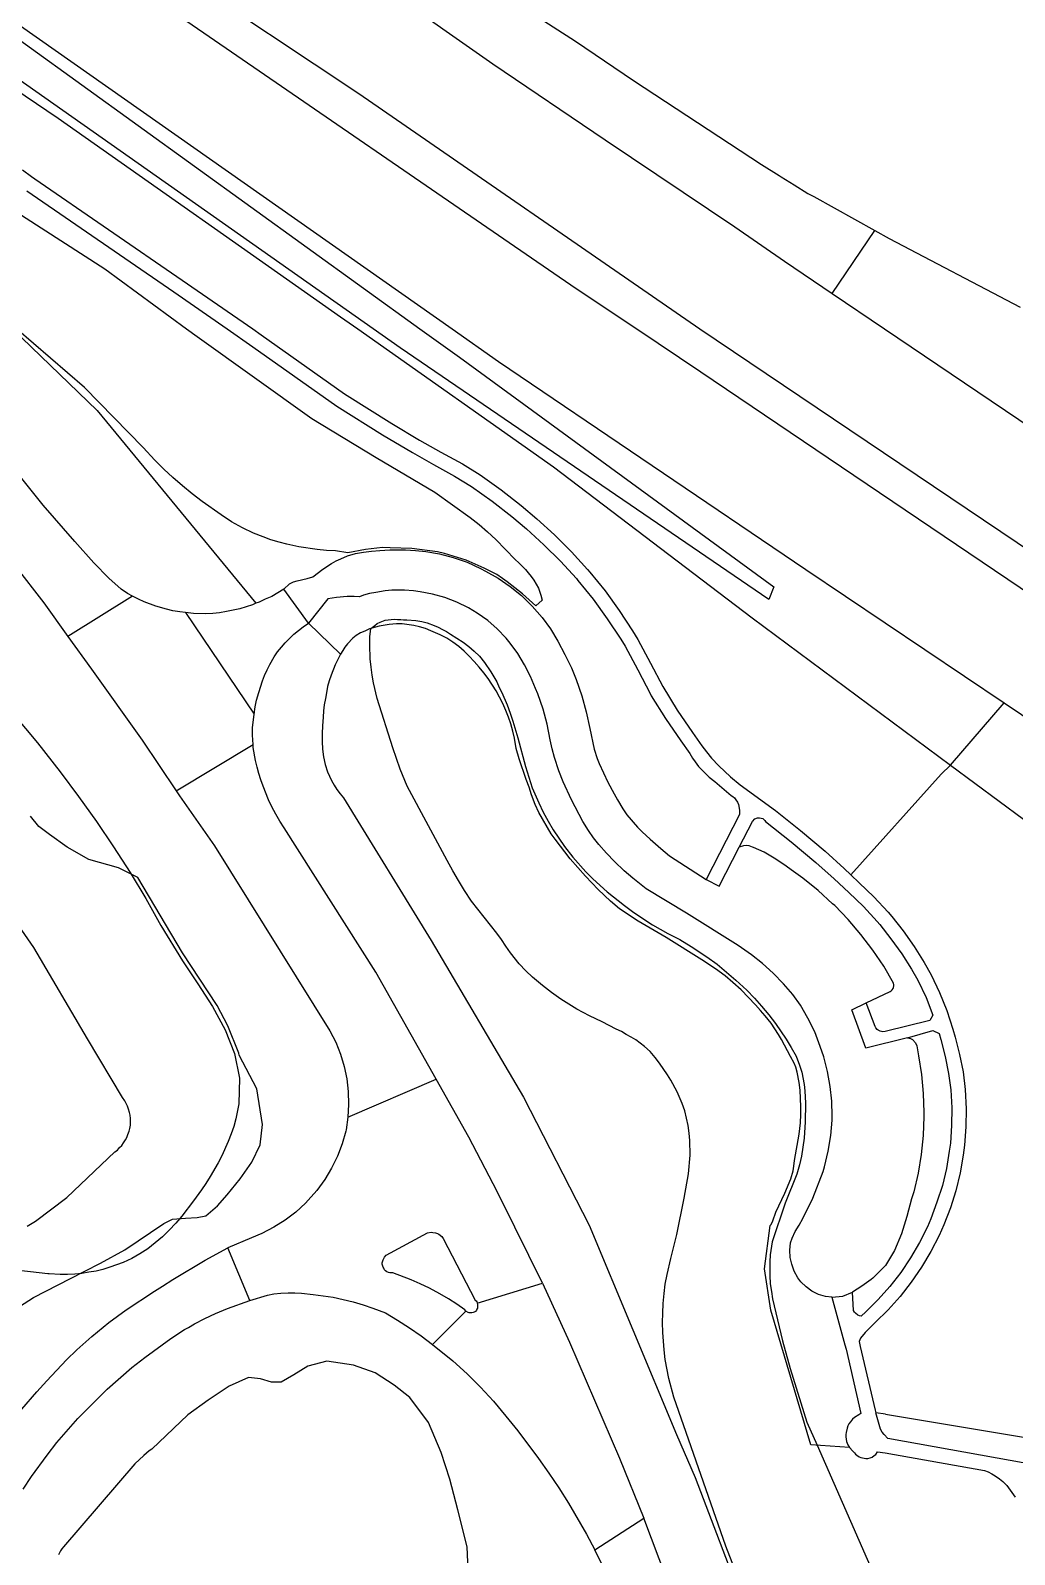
# Model space of a CAD drawing. Header units: millimetres. Extents: x 111502 to 977541, y 8702 to 1044108.
# Drawn here: x 488151.3 to 488287.1, y 241330.9 to 241541.2 of the extents above; entities that cross this region are included whole.
import ezdxf

# ---------------------------------------------------------------- set-up
doc = ezdxf.new("R2010")
doc.units = ezdxf.units.MM
doc.header["$LTSCALE"] = 0.25
doc.linetypes.add('DASHED2', pattern=[9.525, 6.35, -3.175])
doc.layers.add('E HVSS As Laid HV', color=10, linetype='Continuous')
doc.layers.add('X HVSS Site Background', color=8, linetype='Continuous')

# ---------------------------------------------------------------- blocks, each defined once
blk = doc.blocks.new('OS MAP 060722')
at = {"layer": 'X HVSS Site Background', "flags": 128}
for points in [[(-716.13, 2497.13), (-679.23, 2469.98), (-679.23, 2469.98), (-639.93, 2441.38), (-639.93, 2441.38), (-623.33, 2429.78), (-623.33, 2429.78), (-595.53, 2410.28), (-595.53, 2410.28), (-580.03, 2399.78), (-580.03, 2399.78), (-562.13, 2387.78), (-562.13, 2387.78), (-555.28, 2383.03), (-555.28, 2383.03), (-548.7, 2378.59)], [(-724.88, 2485.28), (-707.43, 2472.68), (-707.43, 2472.68), (-678.85, 2451.2), (-678.85, 2451.2), (-638.83, 2422.69), (-638.83, 2422.69), (-614.03, 2406.18), (-614.03, 2406.18), (-566.97, 2373.69), (-566.97, 2373.69), (-410.23, 2268.18), (-410.23, 2268.18), (-362.69, 2236.11)], [(-728.18, 2480.83), (-692.77, 2454.83), (-692.77, 2454.83), (-640.82, 2418.28), (-640.82, 2418.28), (-584.03, 2379.28), (-584.03, 2379.28), (-575.66, 2373.69), (-575.66, 2373.69), (-566.83, 2367.78), (-566.83, 2367.78), (-429.23, 2274.88), (-429.23, 2274.88), (-365.46, 2232.14)], [(-736.38, 2469.73), (-670.33, 2422.28), (-670.33, 2422.28), (-601.14, 2373.69), (-601.14, 2373.69), (-594.73, 2369.18), (-594.73, 2369.18), (-552.33, 2340.48), (-552.33, 2340.48), (-524.97, 2322.08)], [(-734.23, 2462.13), (-733.08, 2462.48), (-733.08, 2462.48), (-730.78, 2463.13), (-730.78, 2463.13), (-660.03, 2412.98), (-660.03, 2412.98), (-605.58, 2373.69), (-605.58, 2373.69), (-600.13, 2369.78), (-600.13, 2369.78), (-556.73, 2338.13), (-556.73, 2338.13), (-557.43, 2336.38)], [(-557.43, 2336.38), (-608.33, 2371.08), (-608.33, 2371.08), (-612.04, 2373.69), (-612.04, 2373.69), (-703.93, 2438.38), (-703.93, 2438.38), (-735.03, 2459.18), (-735.03, 2459.18), (-734.23, 2462.13)], [(-707.33, 2437.88), (-655.53, 2402.78), (-655.53, 2402.78), (-616.53, 2375.38), (-616.53, 2375.38), (-614.14, 2373.69), (-614.14, 2373.69), (-587.13, 2354.68), (-587.13, 2354.68), (-559.73, 2333.83), (-559.73, 2333.83), (-532.36, 2313.5)], [(-660.43, 2395.64), (-659.18, 2394.74), (-659.18, 2394.74), (-658.73, 2394.39), (-658.73, 2394.39), (-638.38, 2380.44), (-638.38, 2380.44), (-628.63, 2373.69), (-628.63, 2373.69), (-627.48, 2372.89), (-627.48, 2372.89), (-615.98, 2364.74), (-615.98, 2364.74), (-609.48, 2360.64), (-609.48, 2360.64), (-605.63, 2358.34), (-605.63, 2358.34), (-602.68, 2356.69), (-602.68, 2356.69), (-599.73, 2355.09), (-599.73, 2355.09), (-597.28, 2353.54), (-597.28, 2353.54), (-594.38, 2351.49), (-594.38, 2351.49), (-591.63, 2349.34), (-591.63, 2349.34), (-589.43, 2347.49), (-589.43, 2347.49), (-587.03, 2345.29), (-587.03, 2345.29), (-584.68, 2342.94), (-584.68, 2342.94), (-582.48, 2340.49), (-582.48, 2340.49), (-582.13, 2340.14), (-582.13, 2340.14), (-580.03, 2337.54), (-580.03, 2337.54), (-578.08, 2334.84), (-578.08, 2334.84), (-576.23, 2332.04), (-576.23, 2332.04), (-575.53, 2330.84), (-575.53, 2330.84), (-573.78, 2327.59), (-573.78, 2327.59), (-572.08, 2324.34), (-572.08, 2324.34), (-570.08, 2321.09), (-570.08, 2321.09), (-567.98, 2317.99), (-567.98, 2317.99), (-566.68, 2316.19), (-566.68, 2316.19), (-566.03, 2315.34), (-566.03, 2315.34), (-565.33, 2314.49), (-565.33, 2314.49), (-564.33, 2313.39), (-564.33, 2313.39), (-562.73, 2311.89), (-562.73, 2311.89), (-561.38, 2310.79), (-561.38, 2310.79), (-556.53, 2307.24), (-556.53, 2307.24), (-553.08, 2304.49), (-553.08, 2304.49), (-549.68, 2301.64), (-549.68, 2301.64), (-547.03, 2299.24), (-547.03, 2299.24), (-546.13, 2298.39)], [(-637.63, 2450.38), (-596.63, 2421.68), (-596.63, 2421.68), (-590.93, 2417.78), (-590.93, 2417.78), (-584.13, 2413.38), (-584.13, 2413.38), (-576.13, 2407.98), (-576.13, 2407.98), (-558.43, 2396.38), (-558.43, 2396.38), (-556.03, 2394.88), (-556.03, 2394.88), (-555.73, 2394.68), (-555.73, 2394.68), (-553.93, 2393.58), (-553.93, 2393.58), (-552.03, 2392.38), (-552.03, 2392.38), (-551.23, 2391.98), (-551.23, 2391.98), (-542.8, 2387.28)], [(-659.83, 2392.74), (-639.53, 2378.79), (-639.53, 2378.79), (-632.18, 2373.69), (-632.18, 2373.69), (-628.63, 2371.24), (-628.63, 2371.24), (-617.03, 2363.04), (-617.03, 2363.04), (-610.73, 2359.09), (-610.73, 2359.09), (-606.63, 2356.64), (-606.63, 2356.64), (-603.73, 2354.99), (-603.73, 2354.99), (-600.83, 2353.39), (-600.83, 2353.39), (-598.48, 2351.94), (-598.48, 2351.94), (-595.63, 2349.94), (-595.63, 2349.94), (-592.88, 2347.79), (-592.88, 2347.79), (-590.88, 2346.09), (-590.88, 2346.09), (-588.48, 2343.89), (-588.48, 2343.89), (-586.18, 2341.64), (-586.18, 2341.64), (-583.98, 2339.24), (-583.98, 2339.24), (-583.78, 2338.99), (-583.78, 2338.99), (-581.68, 2336.39), (-581.68, 2336.39), (-579.73, 2333.69), (-579.73, 2333.69), (-577.88, 2330.89), (-577.88, 2330.89), (-577.28, 2329.94), (-577.28, 2329.94), (-575.53, 2326.64), (-575.53, 2326.64), (-573.78, 2323.29), (-573.78, 2323.29), (-573.68, 2323.09), (-573.68, 2323.09), (-571.68, 2319.94), (-571.68, 2319.94), (-569.58, 2316.84), (-569.58, 2316.84), (-568.33, 2315.09), (-568.33, 2315.09), (-567.98, 2314.49), (-567.98, 2314.49), (-567.58, 2313.94), (-567.58, 2313.94), (-567.13, 2313.34), (-567.13, 2313.34), (-566.68, 2312.84), (-566.68, 2312.84), (-565.68, 2311.84), (-565.68, 2311.84), (-564.88, 2311.24), (-564.88, 2311.24), (-562.63, 2309.34), (-562.63, 2309.34), (-562.38, 2309.19), (-562.38, 2309.19), (-562.18, 2308.99), (-562.18, 2308.99), (-561.98, 2308.74), (-561.98, 2308.74), (-561.78, 2308.39), (-561.78, 2308.39), (-561.63, 2308.09), (-561.63, 2308.09), (-561.53, 2307.59), (-561.53, 2307.59), (-561.48, 2307.24), (-561.48, 2307.24), (-561.48, 2306.69), (-561.48, 2306.69), (-566.08, 2297.74)], [(-660.58, 2389.39), (-649.08, 2381.99), (-649.08, 2381.99), (-637.78, 2373.69), (-637.78, 2373.69), (-636.33, 2372.64), (-636.33, 2372.64), (-620.48, 2361.34), (-620.48, 2361.34), (-611.63, 2355.94), (-611.63, 2355.94), (-603.53, 2351.19), (-603.53, 2351.19), (-598.63, 2347.69), (-598.63, 2347.69), (-597.43, 2346.69), (-597.43, 2346.69), (-596.28, 2345.69), (-596.28, 2345.69), (-595.13, 2344.64), (-595.13, 2344.64), (-593.78, 2343.24), (-593.78, 2343.24), (-592.43, 2341.89), (-592.43, 2341.89), (-591.93, 2341.44), (-591.93, 2341.44), (-591.48, 2340.94), (-591.48, 2340.94), (-591.03, 2340.49), (-591.03, 2340.49), (-590.63, 2340.04), (-590.63, 2340.04), (-590.23, 2339.54), (-590.23, 2339.54), (-589.88, 2339.04), (-589.88, 2339.04), (-589.53, 2338.49), (-589.53, 2338.49), (-589.23, 2337.94), (-589.23, 2337.94), (-588.88, 2336.94), (-588.88, 2336.94), (-588.73, 2336.29), (-588.73, 2336.29), (-589.58, 2335.49)], [(-548.7, 2378.59), (-542.8, 2387.28)], [(-542.8, 2387.28), (-540.83, 2386.18), (-540.83, 2386.18), (-522.73, 2376.68)], [(-675.78, 2375.04), (-673.23, 2377.09), (-673.23, 2377.09), (-671.28, 2378.09), (-671.28, 2378.09), (-669.53, 2378.59), (-669.53, 2378.59), (-668.48, 2378.54), (-668.48, 2378.54), (-661.83, 2373.69), (-661.83, 2373.69), (-650.13, 2362.44), (-650.13, 2362.44), (-628.23, 2335.84)], [(-589.58, 2335.49), (-591.43, 2337.14), (-591.43, 2337.14), (-593.53, 2338.79), (-593.53, 2338.79), (-594.18, 2339.24), (-594.18, 2339.24), (-594.98, 2339.79), (-594.98, 2339.79), (-596.73, 2340.69), (-596.73, 2340.69), (-599.18, 2341.79), (-599.18, 2341.79), (-602.18, 2342.69), (-602.18, 2342.69), (-603.18, 2342.94), (-603.18, 2342.94), (-606.68, 2343.39), (-606.68, 2343.39), (-609.68, 2343.49), (-609.68, 2343.49), (-610.73, 2343.54), (-610.73, 2343.54), (-613.08, 2343.24), (-613.08, 2343.24), (-615.53, 2342.79), (-615.53, 2342.79), (-617.23, 2343.09), (-617.23, 2343.09), (-618.48, 2343.14), (-618.48, 2343.14), (-619.78, 2343.24), (-619.78, 2343.24), (-622.28, 2343.64), (-622.28, 2343.64), (-623.93, 2343.99), (-623.93, 2343.99), (-625.03, 2344.29), (-625.03, 2344.29), (-626.18, 2344.59), (-626.18, 2344.59), (-627.23, 2344.99), (-627.23, 2344.99), (-628.53, 2345.49), (-628.53, 2345.49), (-630.08, 2346.24), (-630.08, 2346.24), (-631.58, 2347.09), (-631.58, 2347.09), (-633.03, 2348.04), (-633.03, 2348.04), (-635.63, 2349.89), (-635.63, 2349.89), (-637.03, 2350.94), (-637.03, 2350.94), (-638.33, 2352.04), (-638.33, 2352.04), (-639.68, 2353.19), (-639.68, 2353.19), (-640.93, 2354.34), (-640.93, 2354.34), (-642.18, 2355.59), (-642.18, 2355.59), (-643.78, 2357.34), (-643.78, 2357.34), (-651.88, 2365.59), (-651.88, 2365.59), (-661.28, 2373.69)], [(-548.7, 2378.59), (-541.47, 2373.69), (-541.47, 2373.69), (-510.03, 2352.48), (-510.03, 2352.48), (-481.83, 2333.68), (-481.83, 2333.68), (-432.63, 2300.68), (-432.63, 2300.68), (-417.13, 2290.68), (-417.13, 2290.68), (-384.83, 2269.33)], [(-645.25, 2336.83), (-645.93, 2337.19), (-645.93, 2337.19), (-646.83, 2337.79), (-646.83, 2337.79), (-648.53, 2339.29), (-648.53, 2339.29), (-650.58, 2341.44), (-650.58, 2341.44), (-653.23, 2344.34), (-653.23, 2344.34), (-657.58, 2349.39), (-657.58, 2349.39), (-666.63, 2360.64), (-666.63, 2360.64), (-678.03, 2373.3)], [(-663.3, 2237.26), (-658.9, 2240.07), (-658.9, 2240.07), (-653.82, 2242.66), (-653.82, 2242.66), (-651.83, 2243.67), (-651.83, 2243.67), (-649.68, 2244.79), (-649.68, 2244.79), (-646.29, 2246.62), (-646.29, 2246.62), (-640.94, 2250.27), (-640.94, 2250.27), (-639.75, 2250.85), (-639.75, 2250.85), (-637.93, 2250.98), (-637.93, 2250.98), (-636.34, 2251.1), (-636.34, 2251.1), (-635.14, 2251.31), (-635.14, 2251.31), (-633.51, 2252.7), (-633.51, 2252.7), (-632.19, 2254.22), (-632.19, 2254.22), (-630.41, 2256.41), (-630.41, 2256.41), (-628.79, 2258.72), (-628.79, 2258.72), (-627.61, 2261.14), (-627.61, 2261.14), (-627.31, 2263.93), (-627.31, 2263.93), (-628.1, 2268.84), (-628.1, 2268.84), (-630.51, 2273.47), (-630.51, 2273.47), (-630.58, 2273.79), (-630.58, 2273.79), (-632.08, 2277.54), (-632.08, 2277.54), (-633.58, 2280.34), (-633.58, 2280.34), (-638.33, 2287.59), (-638.33, 2287.59), (-644.5, 2298.02), (-644.5, 2298.02), (-647.17, 2299.35), (-647.17, 2299.35), (-651.26, 2300.48), (-651.26, 2300.48), (-654.25, 2302.2), (-654.25, 2302.2), (-656.72, 2303.93), (-656.72, 2303.93), (-658.16, 2305.02), (-658.16, 2305.02), (-659.33, 2306.46)], [(-683.58, 2367.59), (-676.38, 2359.44), (-676.38, 2359.44), (-671.68, 2353.69), (-671.68, 2353.69), (-665.53, 2346.19), (-665.53, 2346.19), (-657.48, 2335.89), (-657.48, 2335.89), (-654.17, 2331.27)], [(-661.68, 2320.54), (-658.38, 2316.59), (-658.38, 2316.59), (-655.23, 2312.59), (-655.23, 2312.59), (-652.68, 2309.19), (-652.68, 2309.19), (-650.23, 2305.74), (-650.23, 2305.74), (-647.88, 2302.24), (-647.88, 2302.24), (-645.58, 2298.69), (-645.58, 2298.69), (-643.43, 2295.09), (-643.43, 2295.09), (-641.33, 2291.39), (-641.33, 2291.39), (-638.33, 2286.49), (-638.33, 2286.49), (-636.23, 2283.34), (-636.23, 2283.34), (-634.23, 2280.19), (-634.23, 2280.19), (-632.48, 2276.99), (-632.48, 2276.99), (-631.18, 2273.74), (-631.18, 2273.74), (-630.48, 2270.34), (-630.48, 2270.34), (-630.58, 2266.79), (-630.58, 2266.79), (-630.98, 2264.69), (-630.98, 2264.69), (-631.28, 2263.64), (-631.28, 2263.64), (-631.63, 2262.64), (-631.63, 2262.64), (-632.03, 2261.59), (-632.03, 2261.59), (-632.93, 2259.59), (-632.93, 2259.59), (-633.43, 2258.64), (-633.43, 2258.64), (-634.53, 2256.74), (-634.53, 2256.74), (-635.13, 2255.79), (-635.13, 2255.79), (-635.73, 2254.89), (-635.73, 2254.89), (-636.83, 2253.39), (-636.83, 2253.39), (-638.43, 2251.29), (-638.43, 2251.29), (-639.28, 2250.29), (-639.28, 2250.29), (-640.18, 2249.34), (-640.18, 2249.34), (-641.13, 2248.44), (-641.13, 2248.44), (-642.13, 2247.59), (-642.13, 2247.59), (-643.13, 2246.79), (-643.13, 2246.79), (-644.23, 2246.09), (-644.23, 2246.09), (-645.33, 2245.44), (-645.33, 2245.44), (-646.53, 2244.89), (-646.53, 2244.89), (-648.38, 2244.24), (-648.38, 2244.24), (-649.33, 2243.94), (-649.33, 2243.94), (-650.28, 2243.69), (-650.28, 2243.69), (-651.28, 2243.54), (-651.28, 2243.54), (-652.23, 2243.39), (-652.23, 2243.39), (-653.23, 2243.29), (-653.23, 2243.29), (-654.23, 2243.24), (-654.23, 2243.24), (-655.23, 2243.24), (-655.23, 2243.24), (-656.73, 2243.34), (-656.73, 2243.34), (-656.93, 2243.34), (-656.93, 2243.34), (-668.58, 2244.64)], [(-659.78, 2249.89), (-658.63, 2250.59), (-658.63, 2250.59), (-654.33, 2253.84), (-654.33, 2253.84), (-647.68, 2260.14), (-647.68, 2260.14), (-647.33, 2260.39), (-647.33, 2260.39), (-647.03, 2260.74), (-647.03, 2260.74), (-646.73, 2261.04), (-646.73, 2261.04), (-646.48, 2261.39), (-646.48, 2261.39), (-646.23, 2261.79), (-646.23, 2261.79), (-646.03, 2262.14), (-646.03, 2262.14), (-645.88, 2262.54), (-645.88, 2262.54), (-645.73, 2262.99), (-645.73, 2262.99), (-645.63, 2263.39), (-645.63, 2263.39), (-645.53, 2263.84), (-645.53, 2263.84), (-645.53, 2264.74), (-645.53, 2264.74), (-645.58, 2265.19), (-645.58, 2265.19), (-645.68, 2265.59), (-645.68, 2265.59), (-645.78, 2266.04), (-645.78, 2266.04), (-645.93, 2266.44), (-645.93, 2266.44), (-646.13, 2266.84), (-646.13, 2266.84), (-646.33, 2267.19), (-646.33, 2267.19), (-646.63, 2267.64), (-646.63, 2267.64), (-651.48, 2275.74), (-651.48, 2275.74), (-658.88, 2288.34), (-658.88, 2288.34), (-667.73, 2301.09)], [(-624.38, 2337.79), (-623.58, 2338.54), (-623.58, 2338.54), (-623.03, 2338.79), (-623.03, 2338.79), (-622.53, 2338.94), (-622.53, 2338.94), (-621.13, 2339.24), (-621.13, 2339.24), (-620.38, 2339.49), (-620.38, 2339.49), (-618.98, 2340.54), (-618.98, 2340.54), (-617.78, 2341.34), (-617.78, 2341.34), (-617.13, 2341.69), (-617.13, 2341.69), (-616.48, 2341.99), (-616.48, 2341.99), (-615.58, 2342.39), (-615.58, 2342.39), (-614.48, 2342.69), (-614.48, 2342.69), (-613.38, 2342.89), (-613.38, 2342.89), (-612.28, 2343.04), (-612.28, 2343.04), (-611.13, 2343.14), (-611.13, 2343.14), (-609.73, 2343.19), (-609.73, 2343.19), (-607.58, 2343.19), (-607.58, 2343.19), (-606.18, 2343.14), (-606.18, 2343.14), (-604.78, 2342.99), (-604.78, 2342.99), (-602.88, 2342.64), (-602.88, 2342.64), (-600.98, 2342.14), (-600.98, 2342.14), (-599.08, 2341.49), (-599.08, 2341.49), (-597.23, 2340.64), (-597.23, 2340.64), (-596.53, 2340.29), (-596.53, 2340.29), (-594.78, 2339.29), (-594.78, 2339.29), (-593.13, 2338.14), (-593.13, 2338.14), (-591.58, 2336.89), (-591.58, 2336.89), (-590.08, 2335.44), (-590.08, 2335.44), (-588.73, 2333.89), (-588.73, 2333.89), (-587.58, 2332.29), (-587.58, 2332.29), (-586.53, 2330.59), (-586.53, 2330.59), (-585.58, 2328.79), (-585.58, 2328.79), (-584.68, 2326.94), (-584.68, 2326.94), (-584.03, 2325.34), (-584.03, 2325.34), (-583.23, 2323.09), (-583.23, 2323.09), (-582.63, 2320.84), (-582.63, 2320.84), (-582.13, 2318.54), (-582.13, 2318.54), (-581.53, 2315.69), (-581.53, 2315.69), (-581.13, 2314.44), (-581.13, 2314.44), (-580.83, 2313.74), (-580.83, 2313.74), (-579.63, 2311.14), (-579.63, 2311.14), (-578.78, 2309.54), (-578.78, 2309.54), (-578.33, 2308.74), (-578.33, 2308.74), (-577.58, 2307.49), (-577.58, 2307.49), (-577.03, 2306.64), (-577.03, 2306.64), (-575.58, 2304.94), (-575.58, 2304.94), (-574.93, 2304.29), (-574.93, 2304.29), (-573.83, 2303.29), (-573.83, 2303.29), (-572.33, 2301.99), (-572.33, 2301.99), (-571.13, 2300.99), (-571.13, 2300.99), (-566.08, 2297.74)], [(-645.25, 2336.83), (-654.17, 2331.27)], [(-637.94, 2334.56), (-638.73, 2334.64), (-638.73, 2334.64), (-639.68, 2334.79), (-639.68, 2334.79), (-640.58, 2335.04), (-640.58, 2335.04), (-642.03, 2335.44), (-642.03, 2335.44), (-643.63, 2336.04), (-643.63, 2336.04), (-644.43, 2336.39), (-644.43, 2336.39), (-645.25, 2336.83)], [(-624.38, 2337.79), (-625.18, 2337.29), (-625.18, 2337.29), (-626.03, 2336.79), (-626.03, 2336.79), (-626.93, 2336.39), (-626.93, 2336.39), (-627.78, 2335.99), (-627.78, 2335.99), (-628.23, 2335.84)], [(-620.98, 2333.09), (-624.38, 2337.79)], [(-548.73, 2240.09), (-549.63, 2240.19), (-549.63, 2240.19), (-550.58, 2240.49), (-550.58, 2240.49), (-551.48, 2240.94), (-551.48, 2240.94), (-552.28, 2241.54), (-552.28, 2241.54), (-553.03, 2242.24), (-553.03, 2242.24), (-553.43, 2242.79), (-553.43, 2242.79), (-553.93, 2243.69), (-553.93, 2243.69), (-554.28, 2244.64), (-554.28, 2244.64), (-554.48, 2245.59), (-554.48, 2245.59), (-554.53, 2246.59), (-554.53, 2246.59), (-554.43, 2247.59), (-554.43, 2247.59), (-554.23, 2248.24), (-554.23, 2248.24), (-553.78, 2249.14), (-553.78, 2249.14), (-553.23, 2250.04), (-553.23, 2250.04), (-552.73, 2250.94), (-552.73, 2250.94), (-551.38, 2253.74), (-551.38, 2253.74), (-549.93, 2257.44), (-549.93, 2257.44), (-549.73, 2258.09), (-549.73, 2258.09), (-549.23, 2260.24), (-549.23, 2260.24), (-548.88, 2262.39), (-548.88, 2262.39), (-548.68, 2264.54), (-548.68, 2264.54), (-548.68, 2265.09), (-548.68, 2265.09), (-548.73, 2267.14), (-548.73, 2267.14), (-548.98, 2269.19), (-548.98, 2269.19), (-549.33, 2271.24), (-549.33, 2271.24), (-549.83, 2273.24), (-549.83, 2273.24), (-550.33, 2274.69), (-550.33, 2274.69), (-551.08, 2276.69), (-551.08, 2276.69), (-552.03, 2278.59), (-552.03, 2278.59), (-553.08, 2280.39), (-553.08, 2280.39), (-554.13, 2281.84), (-554.13, 2281.84), (-555.43, 2283.34), (-555.43, 2283.34), (-556.83, 2284.79), (-556.83, 2284.79), (-558.33, 2286.14), (-558.33, 2286.14), (-559.83, 2287.34), (-559.83, 2287.34), (-561.68, 2288.64), (-561.68, 2288.64), (-568.78, 2293.09), (-568.78, 2293.09), (-574.38, 2296.44), (-574.38, 2296.44), (-576.18, 2297.89), (-576.18, 2297.89), (-577.38, 2298.94), (-577.38, 2298.94), (-578.73, 2300.19), (-578.73, 2300.19), (-579.83, 2301.34), (-579.83, 2301.34), (-580.88, 2302.54), (-580.88, 2302.54), (-581.63, 2303.49), (-581.63, 2303.49), (-582.33, 2304.49), (-582.33, 2304.49), (-583.08, 2305.74), (-583.08, 2305.74), (-583.63, 2306.69), (-583.63, 2306.69), (-584.18, 2307.74), (-584.18, 2307.74), (-584.68, 2308.74), (-584.68, 2308.74), (-585.83, 2311.19), (-585.83, 2311.19), (-586.43, 2312.74), (-586.43, 2312.74), (-587.03, 2314.54), (-587.03, 2314.54), (-587.33, 2315.74), (-587.33, 2315.74), (-587.63, 2316.99), (-587.63, 2316.99), (-588.03, 2319.14), (-588.03, 2319.14), (-588.58, 2321.24), (-588.58, 2321.24), (-589.33, 2323.34), (-589.33, 2323.34), (-589.63, 2324.09), (-589.63, 2324.09), (-590.33, 2325.74), (-590.33, 2325.74), (-591.13, 2327.34), (-591.13, 2327.34), (-592.08, 2328.89), (-592.08, 2328.89), (-593.13, 2330.34), (-593.13, 2330.34), (-593.68, 2331.04), (-593.68, 2331.04), (-594.93, 2332.29), (-594.93, 2332.29), (-596.23, 2333.44), (-596.23, 2333.44), (-597.68, 2334.49), (-597.68, 2334.49), (-598.88, 2335.19), (-598.88, 2335.19), (-600.48, 2335.99), (-600.48, 2335.99), (-602.13, 2336.64), (-602.13, 2336.64), (-603.83, 2337.09), (-603.83, 2337.09), (-605.53, 2337.44), (-605.53, 2337.44), (-606.48, 2337.54), (-606.48, 2337.54), (-607.73, 2337.64), (-607.73, 2337.64), (-609.48, 2337.64), (-609.48, 2337.64), (-610.38, 2337.54), (-610.38, 2337.54), (-611.68, 2337.34), (-611.68, 2337.34), (-612.53, 2337.19), (-612.53, 2337.19), (-613.38, 2336.94), (-613.38, 2336.94), (-613.93, 2336.74), (-613.93, 2336.74), (-614.68, 2336.79), (-614.68, 2336.79), (-615.63, 2336.79), (-615.63, 2336.79), (-617.08, 2336.64), (-617.08, 2336.64), (-618.28, 2336.44), (-618.28, 2336.44), (-620.98, 2333.09)], [(-628.23, 2335.84), (-628.68, 2335.64), (-628.68, 2335.64), (-630.43, 2335.09), (-630.43, 2335.09), (-631.38, 2334.89), (-631.38, 2334.89), (-632.28, 2334.69), (-632.28, 2334.69), (-633.23, 2334.54), (-633.23, 2334.54), (-634.18, 2334.44), (-634.18, 2334.44), (-635.13, 2334.39), (-635.13, 2334.39), (-636.83, 2334.44), (-636.83, 2334.44), (-637.94, 2334.56)], [(-637.94, 2334.56), (-628.48, 2320.54)], [(-628.48, 2320.54), (-628.33, 2321.54), (-628.33, 2321.54), (-628.13, 2322.49), (-628.13, 2322.49), (-627.83, 2323.54), (-627.83, 2323.54), (-627.33, 2325.14), (-627.33, 2325.14), (-627.03, 2325.89), (-627.03, 2325.89), (-626.68, 2326.64), (-626.68, 2326.64), (-626.28, 2327.39), (-626.28, 2327.39), (-625.68, 2328.44), (-625.68, 2328.44), (-625.23, 2329.14), (-625.23, 2329.14), (-624.68, 2329.79), (-624.68, 2329.79), (-624.18, 2330.39), (-624.18, 2330.39), (-622.98, 2331.59), (-622.98, 2331.59), (-621.68, 2332.59), (-621.68, 2332.59), (-620.98, 2333.09)], [(-620.98, 2333.09), (-616.53, 2328.84)], [(-546.28, 2219.34), (-551.63, 2219.74), (-551.63, 2219.74), (-557.18, 2238.29), (-557.18, 2238.29), (-558.03, 2243.99), (-558.03, 2243.99), (-557.23, 2249.99), (-557.23, 2249.99), (-557.13, 2250.14), (-557.13, 2250.14), (-556.88, 2250.64), (-556.88, 2250.64), (-556.48, 2251.84), (-556.48, 2251.84), (-555.23, 2254.44), (-555.23, 2254.44), (-554.38, 2256.44), (-554.38, 2256.44), (-554.08, 2257.54), (-554.08, 2257.54), (-553.98, 2258.19), (-553.98, 2258.19), (-553.88, 2258.94), (-553.88, 2258.94), (-553.23, 2262.59), (-553.23, 2262.59), (-553.08, 2264.14), (-553.08, 2264.14), (-553.03, 2265.29), (-553.03, 2265.29), (-553.03, 2266.34), (-553.03, 2266.34), (-553.13, 2268.64), (-553.13, 2268.64), (-553.23, 2269.74), (-553.23, 2269.74), (-553.53, 2271.14), (-553.53, 2271.14), (-553.73, 2271.84), (-553.73, 2271.84), (-553.93, 2272.39), (-553.93, 2272.39), (-554.43, 2273.29), (-554.43, 2273.29), (-555.68, 2275.64), (-555.68, 2275.64), (-556.08, 2276.34), (-556.08, 2276.34), (-557.13, 2277.89), (-557.13, 2277.89), (-557.93, 2278.94), (-557.93, 2278.94), (-558.58, 2279.64), (-558.58, 2279.64), (-559.28, 2280.44), (-559.28, 2280.44), (-561.23, 2282.49), (-561.23, 2282.49), (-562.38, 2283.54), (-562.38, 2283.54), (-563.48, 2284.44), (-563.48, 2284.44), (-564.78, 2285.39), (-564.78, 2285.39), (-566.68, 2286.64), (-566.68, 2286.64), (-571.58, 2289.74), (-571.58, 2289.74), (-575.48, 2291.99), (-575.48, 2291.99), (-578.03, 2293.69), (-578.03, 2293.69), (-579.28, 2294.74), (-579.28, 2294.74), (-580.98, 2296.34), (-580.98, 2296.34), (-582.73, 2298.19), (-582.73, 2298.19), (-584.83, 2300.59), (-584.83, 2300.59), (-586.93, 2303.29), (-586.93, 2303.29), (-587.48, 2304.04), (-587.48, 2304.04), (-589.18, 2306.99), (-589.18, 2306.99), (-589.68, 2308.09), (-589.68, 2308.09), (-590.18, 2309.39), (-590.18, 2309.39), (-590.53, 2310.49), (-590.53, 2310.49), (-590.93, 2311.54), (-590.93, 2311.54), (-591.88, 2314.39), (-591.88, 2314.39), (-592.28, 2315.79), (-592.28, 2315.79), (-592.53, 2317.24), (-592.53, 2317.24), (-592.78, 2318.19), (-592.78, 2318.19), (-593.03, 2319.19), (-593.03, 2319.19), (-593.38, 2320.14), (-593.38, 2320.14), (-593.73, 2321.04), (-593.73, 2321.04), (-594.13, 2321.99), (-594.13, 2321.99), (-594.58, 2322.89), (-594.58, 2322.89), (-595.08, 2323.74), (-595.08, 2323.74), (-596.18, 2325.44), (-596.18, 2325.44), (-596.78, 2326.24), (-596.78, 2326.24), (-597.43, 2327.04), (-597.43, 2327.04), (-598.08, 2327.79), (-598.08, 2327.79), (-598.78, 2328.54), (-598.78, 2328.54), (-599.48, 2329.24), (-599.48, 2329.24), (-600.23, 2329.89), (-600.23, 2329.89), (-601.03, 2330.49), (-601.03, 2330.49), (-601.88, 2331.04), (-601.88, 2331.04), (-602.78, 2331.49), (-602.78, 2331.49), (-604.08, 2332.04), (-604.08, 2332.04), (-604.83, 2332.34), (-604.83, 2332.34), (-605.63, 2332.59), (-605.63, 2332.59), (-606.43, 2332.79), (-606.43, 2332.79), (-608.03, 2332.99), (-608.03, 2332.99), (-608.83, 2332.99), (-608.83, 2332.99), (-609.83, 2332.89), (-609.83, 2332.89), (-611.23, 2332.69), (-611.23, 2332.69), (-612.53, 2332.29), (-612.53, 2332.29), (-613.18, 2331.99), (-613.18, 2331.99), (-613.78, 2331.74), (-613.78, 2331.74), (-614.38, 2331.39), (-614.38, 2331.39), (-614.83, 2331.04), (-614.83, 2331.04), (-615.58, 2330.24), (-615.58, 2330.24), (-615.93, 2329.79), (-615.93, 2329.79), (-616.23, 2329.34), (-616.23, 2329.34), (-616.53, 2328.84)], [(-611.48, 2322.69), (-611.98, 2324.84), (-611.98, 2324.84), (-612.18, 2325.94), (-612.18, 2325.94), (-612.33, 2327.04), (-612.33, 2327.04), (-612.43, 2328.19), (-612.43, 2328.19), (-612.48, 2330.09), (-612.48, 2330.09), (-612.48, 2331.19), (-612.48, 2331.19), (-612.38, 2332.34), (-612.38, 2332.34), (-611.83, 2332.79), (-611.83, 2332.79), (-611.48, 2333.04), (-611.48, 2333.04), (-611.08, 2333.24), (-611.08, 2333.24), (-610.38, 2333.49), (-610.38, 2333.49), (-609.98, 2333.54), (-609.98, 2333.54), (-609.53, 2333.59), (-609.53, 2333.59), (-609.13, 2333.64), (-609.13, 2333.64), (-608.68, 2333.59), (-608.68, 2333.59), (-608.23, 2333.59), (-608.23, 2333.59), (-607.83, 2333.54), (-607.83, 2333.54), (-607.38, 2333.54), (-607.38, 2333.54), (-606.13, 2333.44), (-606.13, 2333.44), (-605.33, 2333.34), (-605.33, 2333.34), (-604.58, 2333.14), (-604.58, 2333.14), (-603.63, 2332.79), (-603.63, 2332.79), (-603.08, 2332.54), (-603.08, 2332.54), (-602.48, 2332.24), (-602.48, 2332.24), (-601.93, 2331.94), (-601.93, 2331.94), (-601.38, 2331.59), (-601.38, 2331.59), (-600.48, 2331.04), (-600.48, 2331.04), (-599.63, 2330.49), (-599.63, 2330.49), (-598.83, 2329.89), (-598.83, 2329.89), (-598.08, 2329.24), (-598.08, 2329.24), (-597.38, 2328.54), (-597.38, 2328.54), (-596.68, 2327.69), (-596.68, 2327.69), (-595.78, 2326.39), (-595.78, 2326.39), (-594.98, 2324.99), (-594.98, 2324.99), (-594.63, 2324.24), (-594.63, 2324.24), (-594.28, 2323.54), (-594.28, 2323.54), (-593.53, 2321.84), (-593.53, 2321.84), (-593.13, 2320.69), (-593.13, 2320.69), (-592.78, 2319.59), (-592.78, 2319.59), (-592.08, 2317.29), (-592.08, 2317.29), (-591.03, 2313.34), (-591.03, 2313.34), (-590.08, 2310.39), (-590.08, 2310.39), (-589.18, 2308.29), (-589.18, 2308.29), (-588.58, 2307.04), (-588.58, 2307.04), (-587.88, 2305.79), (-587.88, 2305.79), (-587.18, 2304.59), (-587.18, 2304.59), (-586.43, 2303.44), (-586.43, 2303.44), (-585.63, 2302.29), (-585.63, 2302.29), (-584.48, 2300.79), (-584.48, 2300.79), (-582.68, 2298.79), (-582.68, 2298.79), (-581.73, 2297.84), (-581.73, 2297.84), (-579.73, 2296.04), (-579.73, 2296.04), (-577.33, 2294.14), (-577.33, 2294.14), (-576.08, 2293.19), (-576.08, 2293.19), (-573.48, 2291.49), (-573.48, 2291.49), (-571.38, 2290.29), (-571.38, 2290.29), (-569.73, 2289.44), (-569.73, 2289.44), (-568.13, 2288.49), (-568.13, 2288.49), (-565.98, 2287.04), (-565.98, 2287.04), (-564.58, 2286.04), (-564.58, 2286.04), (-561.98, 2283.84), (-561.98, 2283.84), (-560.48, 2282.44), (-560.48, 2282.44), (-559.43, 2281.34), (-559.43, 2281.34), (-558.43, 2280.24), (-558.43, 2280.24), (-557.43, 2279.04), (-557.43, 2279.04), (-556.53, 2277.84), (-556.53, 2277.84), (-555.03, 2275.69), (-555.03, 2275.69), (-554.33, 2274.54), (-554.33, 2274.54), (-553.68, 2273.34), (-553.68, 2273.34), (-553.18, 2272.09), (-553.18, 2272.09), (-552.88, 2271.14), (-552.88, 2271.14), (-552.58, 2269.44), (-552.58, 2269.44), (-552.48, 2268.59), (-552.48, 2268.59), (-552.38, 2266.89), (-552.38, 2266.89), (-552.38, 2265.99), (-552.38, 2265.99), (-552.43, 2265.14), (-552.43, 2265.14), (-552.43, 2264.29), (-552.43, 2264.29), (-552.58, 2262.04), (-552.58, 2262.04), (-552.73, 2260.79), (-552.73, 2260.79), (-552.93, 2259.54), (-552.93, 2259.54), (-553.18, 2258.34), (-553.18, 2258.34), (-553.58, 2257.09), (-553.58, 2257.09), (-555.18, 2253.09), (-555.18, 2253.09), (-556.98, 2247.74), (-556.98, 2247.74), (-557.23, 2245.94), (-557.23, 2245.94), (-557.28, 2244.99), (-557.28, 2244.99), (-557.28, 2243.09), (-557.28, 2243.09), (-557.23, 2241.94), (-557.23, 2241.94), (-557.08, 2240.89), (-557.08, 2240.89), (-556.93, 2239.89), (-556.93, 2239.89), (-555.53, 2234.09), (-555.53, 2234.09), (-554.48, 2230.24), (-554.48, 2230.24), (-552.18, 2222.84), (-552.18, 2222.84), (-550.78, 2219.69), (-550.78, 2219.69), (-539.28, 2193.49)], [(-654.17, 2331.27), (-650.93, 2326.74), (-650.93, 2326.74), (-643.93, 2316.94), (-643.93, 2316.94), (-639.23, 2309.96)], [(-616.53, 2328.84), (-617.28, 2327.34), (-617.28, 2327.34), (-617.83, 2325.94), (-617.83, 2325.94), (-618.13, 2325.14), (-618.13, 2325.14), (-618.33, 2324.34), (-618.33, 2324.34), (-618.48, 2323.49), (-618.48, 2323.49), (-618.63, 2322.69), (-618.63, 2322.69), (-618.78, 2321.84), (-618.78, 2321.84), (-618.88, 2320.99), (-618.88, 2320.99), (-618.93, 2320.14), (-618.93, 2320.14), (-619.03, 2318.94), (-619.03, 2318.94), (-619.08, 2317.89), (-619.08, 2317.89), (-619.08, 2316.79), (-619.08, 2316.79), (-619.03, 2315.69), (-619.03, 2315.69), (-618.88, 2314.64), (-618.88, 2314.64), (-618.68, 2313.59), (-618.68, 2313.59), (-618.33, 2312.59), (-618.33, 2312.59), (-617.78, 2311.39), (-617.78, 2311.39), (-617.43, 2310.74), (-617.43, 2310.74), (-617.03, 2310.14), (-617.03, 2310.14), (-616.58, 2309.54), (-616.58, 2309.54), (-616.13, 2308.99), (-616.13, 2308.99), (-604.03, 2289.29), (-604.03, 2289.29), (-591.28, 2267.69), (-591.28, 2267.69), (-582.23, 2250.04), (-582.23, 2250.04), (-570.18, 2221.14), (-570.18, 2221.14), (-567.58, 2215.24), (-567.58, 2215.24), (-554.08, 2179.74)], [(-552.98, 2178.94), (-563.38, 2205.74), (-563.38, 2205.74), (-570.53, 2226.29), (-570.53, 2226.29), (-571.23, 2228.89), (-571.23, 2228.89), (-571.73, 2231.49), (-571.73, 2231.49), (-571.88, 2232.84), (-571.88, 2232.84), (-572.08, 2235.24), (-572.08, 2235.24), (-572.13, 2236.59), (-572.13, 2236.59), (-572.08, 2237.89), (-572.08, 2237.89), (-572.03, 2239.24), (-572.03, 2239.24), (-571.88, 2240.59), (-571.88, 2240.59), (-571.73, 2241.89), (-571.73, 2241.89), (-571.48, 2243.24), (-571.48, 2243.24), (-570.98, 2245.44), (-570.98, 2245.44), (-570.13, 2248.74), (-570.13, 2248.74), (-569.13, 2253.74), (-569.13, 2253.74), (-568.53, 2257.14), (-568.53, 2257.14), (-568.28, 2259.69), (-568.28, 2259.69), (-568.33, 2261.74), (-568.33, 2261.74), (-568.43, 2262.74), (-568.43, 2262.74), (-568.58, 2263.79), (-568.58, 2263.79), (-568.78, 2264.79), (-568.78, 2264.79), (-569.03, 2265.79), (-569.03, 2265.79), (-569.38, 2266.84), (-569.38, 2266.84), (-570.08, 2268.44), (-570.08, 2268.44), (-570.98, 2270.04), (-570.98, 2270.04), (-571.43, 2270.79), (-571.43, 2270.79), (-572.53, 2272.39), (-572.53, 2272.39), (-573.13, 2273.19), (-573.13, 2273.19), (-573.83, 2273.99), (-573.83, 2273.99), (-574.58, 2274.69), (-574.58, 2274.69), (-575.78, 2275.59), (-575.78, 2275.59), (-576.43, 2275.99), (-576.43, 2275.99), (-577.13, 2276.34), (-577.13, 2276.34), (-577.78, 2276.74), (-577.78, 2276.74), (-578.48, 2277.09), (-578.48, 2277.09), (-580.43, 2278.09), (-580.43, 2278.09), (-582.18, 2278.94), (-582.18, 2278.94), (-583.93, 2279.84), (-583.93, 2279.84), (-586.13, 2281.24), (-586.13, 2281.24), (-587.43, 2282.14), (-587.43, 2282.14), (-588.68, 2283.09), (-588.68, 2283.09), (-590.03, 2284.24), (-590.03, 2284.24), (-590.98, 2285.14), (-590.98, 2285.14), (-591.88, 2286.09), (-591.88, 2286.09), (-593.08, 2287.59), (-593.08, 2287.59), (-593.73, 2288.54), (-593.73, 2288.54), (-594.33, 2289.44), (-594.33, 2289.44), (-594.98, 2290.34), (-594.98, 2290.34), (-598.48, 2294.74), (-598.48, 2294.74), (-599.43, 2296.19), (-599.43, 2296.19), (-600.28, 2297.59), (-600.28, 2297.59), (-601.03, 2298.94), (-601.03, 2298.94), (-601.83, 2300.34), (-601.83, 2300.34), (-604.38, 2305.14), (-604.38, 2305.14), (-607.33, 2310.59), (-607.33, 2310.59), (-608.33, 2312.94), (-608.33, 2312.94), (-608.83, 2314.44), (-608.83, 2314.44), (-609.33, 2315.89), (-609.33, 2315.89), (-611.48, 2322.69)], [(-532.36, 2313.5), (-524.97, 2322.08)], [(-524.97, 2322.08), (-389.63, 2231.03)], [(-628.6, 2316.36), (-628.68, 2317.64), (-628.68, 2317.64), (-628.68, 2318.64), (-628.68, 2318.64), (-628.48, 2320.54)], [(-639.23, 2309.96), (-628.6, 2316.36)], [(-603.35, 2270.2), (-611.68, 2284.94), (-611.68, 2284.94), (-624.33, 2304.84), (-624.33, 2304.84), (-624.93, 2305.79), (-624.93, 2305.79), (-625.48, 2306.74), (-625.48, 2306.74), (-626.03, 2307.74), (-626.03, 2307.74), (-626.48, 2308.74), (-626.48, 2308.74), (-627.23, 2310.59), (-627.23, 2310.59), (-627.53, 2311.49), (-627.53, 2311.49), (-627.83, 2312.34), (-627.83, 2312.34), (-628.03, 2313.24), (-628.03, 2313.24), (-628.28, 2314.14), (-628.28, 2314.14), (-628.58, 2315.94), (-628.58, 2315.94), (-628.6, 2316.36)], [(-546.13, 2298.39), (-533.63, 2312.24), (-533.63, 2312.24), (-532.36, 2313.5)], [(-532.36, 2313.5), (-512.23, 2298.58), (-512.23, 2298.58), (-497.63, 2287.78), (-497.63, 2287.78), (-480.43, 2275.28), (-480.43, 2275.28), (-454.63, 2256.68), (-454.63, 2256.68), (-432.43, 2241.28), (-432.43, 2241.28), (-387.83, 2210.78)], [(-639.23, 2309.96), (-638.78, 2309.29), (-638.78, 2309.29), (-633.93, 2302.39), (-633.93, 2302.39), (-618.03, 2276.84), (-618.03, 2276.84), (-617.18, 2275.29), (-617.18, 2275.29), (-616.53, 2273.64), (-616.53, 2273.64), (-616.03, 2271.94), (-616.03, 2271.94), (-615.68, 2270.24), (-615.68, 2270.24), (-615.48, 2268.49), (-615.48, 2268.49), (-615.43, 2266.69), (-615.43, 2266.69), (-615.53, 2264.94)], [(-561.53, 2302.19), (-559.68, 2305.74), (-559.68, 2305.74), (-559.38, 2306.09), (-559.38, 2306.09), (-558.98, 2306.24), (-558.98, 2306.24), (-558.73, 2306.24), (-558.73, 2306.24), (-558.28, 2306.14), (-558.28, 2306.14), (-557.98, 2305.89), (-557.98, 2305.89), (-557.88, 2305.74), (-557.88, 2305.74), (-554.33, 2302.94), (-554.33, 2302.94), (-550.93, 2300.09), (-550.93, 2300.09), (-548.43, 2297.84), (-548.43, 2297.84), (-546.38, 2295.94), (-546.38, 2295.94), (-544.38, 2293.99), (-544.38, 2293.99), (-542.48, 2291.94), (-542.48, 2291.94), (-542.13, 2291.54), (-542.13, 2291.54), (-540.58, 2289.54), (-540.58, 2289.54), (-539.08, 2287.49), (-539.08, 2287.49), (-537.73, 2285.34), (-537.73, 2285.34), (-536.88, 2283.84), (-536.88, 2283.84), (-535.73, 2281.44), (-535.73, 2281.44), (-534.78, 2278.99), (-534.78, 2278.99), (-535.23, 2278.29), (-535.23, 2278.29), (-541.38, 2276.74), (-541.38, 2276.74), (-541.68, 2276.69), (-541.68, 2276.69), (-542.08, 2276.79), (-542.08, 2276.79), (-542.33, 2276.94), (-542.33, 2276.94), (-542.48, 2277.04), (-542.48, 2277.04), (-542.68, 2277.24), (-542.68, 2277.24), (-542.78, 2277.44), (-542.78, 2277.44), (-543.98, 2280.69)], [(-566.08, 2297.74), (-564.28, 2296.79), (-564.28, 2296.79), (-561.53, 2302.19)], [(-543.98, 2280.69), (-540.68, 2282.29), (-540.68, 2282.29), (-540.53, 2282.39), (-540.53, 2282.39), (-540.43, 2282.49), (-540.43, 2282.49), (-540.28, 2282.69), (-540.28, 2282.69), (-540.23, 2282.84), (-540.23, 2282.84), (-540.18, 2283.04), (-540.18, 2283.04), (-540.18, 2283.19), (-540.18, 2283.19), (-540.23, 2283.44), (-540.23, 2283.44), (-541.58, 2285.79), (-541.58, 2285.79), (-543.08, 2287.99), (-543.08, 2287.99), (-544.73, 2290.14), (-544.73, 2290.14), (-546.48, 2292.19), (-546.48, 2292.19), (-548.33, 2294.14), (-548.33, 2294.14), (-548.63, 2294.39), (-548.63, 2294.39), (-550.63, 2296.19), (-550.63, 2296.19), (-552.73, 2297.89), (-552.73, 2297.89), (-554.03, 2298.84), (-554.03, 2298.84), (-555.38, 2299.79), (-555.38, 2299.79), (-556.68, 2300.69), (-556.68, 2300.69), (-558.08, 2301.49), (-558.08, 2301.49), (-559.53, 2302.14), (-559.53, 2302.14), (-559.68, 2302.19), (-559.68, 2302.19), (-560.13, 2302.39), (-560.13, 2302.39), (-560.48, 2302.44), (-560.48, 2302.44), (-560.93, 2302.39), (-560.93, 2302.39), (-561.53, 2302.19)], [(-546.13, 2298.39), (-544.98, 2297.29), (-544.98, 2297.29), (-542.93, 2295.34), (-542.93, 2295.34), (-540.98, 2293.24), (-540.98, 2293.24), (-540.48, 2292.64), (-540.48, 2292.64), (-538.88, 2290.64), (-538.88, 2290.64), (-537.38, 2288.49), (-537.38, 2288.49), (-535.98, 2286.29), (-535.98, 2286.29), (-535.03, 2284.59), (-535.03, 2284.59), (-533.88, 2282.14), (-533.88, 2282.14), (-532.88, 2279.64), (-532.88, 2279.64), (-532.03, 2277.09), (-532.03, 2277.09), (-531.73, 2275.99), (-531.73, 2275.99), (-531.13, 2273.59), (-531.13, 2273.59), (-530.63, 2271.19), (-530.63, 2271.19), (-530.33, 2268.74), (-530.33, 2268.74), (-530.18, 2266.09), (-530.18, 2266.09), (-530.23, 2263.59), (-530.23, 2263.59), (-530.43, 2261.09), (-530.43, 2261.09), (-530.63, 2259.69), (-530.63, 2259.69), (-531.03, 2257.24), (-531.03, 2257.24), (-531.63, 2254.79), (-531.63, 2254.79), (-532.38, 2252.44), (-532.38, 2252.44), (-533.28, 2250.09), (-533.28, 2250.09), (-533.93, 2248.59), (-533.93, 2248.59), (-535.08, 2246.39), (-535.08, 2246.39), (-536.38, 2244.24), (-536.38, 2244.24), (-537.78, 2242.19), (-537.78, 2242.19), (-539.33, 2240.19), (-539.33, 2240.19), (-540.98, 2238.34), (-540.98, 2238.34), (-542.78, 2236.59), (-542.78, 2236.59), (-544.13, 2235.24), (-544.13, 2235.24), (-544.78, 2234.44), (-544.78, 2234.44), (-544.98, 2233.99), (-544.98, 2233.99), (-544.83, 2233.29), (-544.83, 2233.29), (-542.78, 2224.49), (-542.78, 2224.49), (-542.68, 2224.14)], [(-538.28, 2275.89), (-544.03, 2274.44), (-544.03, 2274.44), (-545.98, 2279.74), (-545.98, 2279.74), (-543.98, 2280.69)], [(-538.28, 2275.89), (-534.78, 2276.89), (-534.78, 2276.89), (-533.93, 2276.49), (-533.93, 2276.49), (-533.68, 2275.64), (-533.68, 2275.64), (-533.08, 2273.29), (-533.08, 2273.29), (-532.63, 2270.94), (-532.63, 2270.94), (-532.33, 2268.69), (-532.33, 2268.69), (-532.18, 2266.24), (-532.18, 2266.24), (-532.23, 2263.79), (-532.23, 2263.79), (-532.38, 2261.34), (-532.38, 2261.34), (-532.53, 2260.24), (-532.53, 2260.24), (-532.93, 2257.84), (-532.93, 2257.84), (-533.48, 2255.49), (-533.48, 2255.49), (-534.23, 2253.19), (-534.23, 2253.19), (-535.08, 2250.89), (-535.08, 2250.89), (-535.53, 2249.79), (-535.53, 2249.79), (-536.63, 2247.64), (-536.63, 2247.64), (-537.88, 2245.54), (-537.88, 2245.54), (-539.23, 2243.49), (-539.23, 2243.49), (-540.73, 2241.59), (-540.73, 2241.59), (-542.33, 2239.79), (-542.33, 2239.79), (-544.03, 2238.09), (-544.03, 2238.09), (-544.68, 2237.49), (-544.68, 2237.49), (-544.93, 2237.54), (-544.93, 2237.54), (-545.13, 2237.64), (-545.13, 2237.64), (-545.48, 2237.89), (-545.48, 2237.89), (-545.63, 2238.04), (-545.63, 2238.04), (-545.73, 2238.24), (-545.73, 2238.24), (-545.88, 2240.79)], [(-538.28, 2275.89), (-537.88, 2275.79), (-537.88, 2275.79), (-537.63, 2275.64), (-537.63, 2275.64), (-537.18, 2275.19), (-537.18, 2275.19), (-537.03, 2274.79), (-537.03, 2274.79), (-536.78, 2273.39), (-536.78, 2273.39), (-536.38, 2270.84), (-536.38, 2270.84), (-536.13, 2268.19), (-536.13, 2268.19), (-536.03, 2265.59), (-536.03, 2265.59), (-536.03, 2265.04), (-536.03, 2265.04), (-536.13, 2262.39), (-536.13, 2262.39), (-536.43, 2259.79), (-536.43, 2259.79), (-536.83, 2257.19), (-536.83, 2257.19), (-537.43, 2254.64), (-537.43, 2254.64), (-537.73, 2253.69), (-537.73, 2253.69), (-538.38, 2251.24), (-538.38, 2251.24), (-539.13, 2248.84), (-539.13, 2248.84), (-540.08, 2246.54), (-540.08, 2246.54), (-541.33, 2244.49), (-541.33, 2244.49), (-543.08, 2242.74), (-543.08, 2242.74), (-543.33, 2242.54), (-543.33, 2242.54), (-544.58, 2241.64), (-544.58, 2241.64), (-545.88, 2240.79)], [(-615.53, 2264.94), (-603.35, 2270.2)], [(-588.68, 2242.04), (-594.39, 2253.59), (-594.39, 2253.59), (-594.68, 2254.18), (-594.68, 2254.18), (-594.93, 2254.69), (-594.93, 2254.69), (-598.83, 2262.19), (-598.83, 2262.19), (-603.35, 2270.2)], [(-615.53, 2264.94), (-615.78, 2263.19), (-615.78, 2263.19), (-615.83, 2262.99), (-615.83, 2262.99), (-616.33, 2261.24), (-616.33, 2261.24), (-616.98, 2259.54), (-616.98, 2259.54), (-617.78, 2257.89), (-617.78, 2257.89), (-618.73, 2256.34), (-618.73, 2256.34), (-619.83, 2254.84), (-619.83, 2254.84), (-621.03, 2253.49), (-621.03, 2253.49), (-621.38, 2253.09), (-621.38, 2253.09), (-622.73, 2251.84), (-622.73, 2251.84), (-624.18, 2250.74), (-624.18, 2250.74), (-625.73, 2249.74), (-625.73, 2249.74), (-627.38, 2248.89), (-627.38, 2248.89), (-628.83, 2248.29), (-628.83, 2248.29), (-632.08, 2246.89)], [(-599.23, 2238.19), (-599.38, 2238.34), (-599.38, 2238.34), (-600.48, 2239.14), (-600.48, 2239.14), (-601.63, 2239.89), (-601.63, 2239.89), (-602.83, 2240.54), (-602.83, 2240.54), (-604.28, 2241.34), (-604.28, 2241.34), (-605.53, 2241.94), (-605.53, 2241.94), (-606.78, 2242.49), (-606.78, 2242.49), (-609.33, 2243.44), (-609.33, 2243.44), (-609.73, 2243.44), (-609.73, 2243.44), (-609.93, 2243.49), (-609.93, 2243.49), (-610.13, 2243.59), (-610.13, 2243.59), (-610.33, 2243.74), (-610.33, 2243.74), (-610.48, 2243.89), (-610.48, 2243.89), (-610.58, 2244.09), (-610.58, 2244.09), (-610.68, 2244.24), (-610.68, 2244.24), (-610.78, 2244.64), (-610.78, 2244.64), (-610.78, 2244.84), (-610.78, 2244.84), (-610.68, 2245.24), (-610.68, 2245.24), (-610.48, 2245.64), (-610.48, 2245.64), (-610.23, 2245.89), (-610.23, 2245.89), (-604.53, 2248.99), (-604.53, 2248.99), (-604.03, 2249.09), (-604.03, 2249.09), (-603.78, 2249.04), (-603.78, 2249.04), (-603.43, 2248.99), (-603.43, 2248.99), (-603.18, 2248.89), (-603.18, 2248.89), (-602.98, 2248.79), (-602.98, 2248.79), (-602.58, 2248.49), (-602.58, 2248.49), (-602.38, 2248.19), (-602.38, 2248.19), (-597.98, 2239.69), (-597.98, 2239.69), (-597.83, 2239.59), (-597.83, 2239.59), (-597.73, 2239.44), (-597.73, 2239.44), (-597.68, 2239.29)], [(-660.53, 2224.64), (-658.43, 2227.04), (-658.43, 2227.04), (-657.08, 2228.54), (-657.08, 2228.54), (-654.38, 2231.44), (-654.38, 2231.44), (-652.93, 2232.84), (-652.93, 2232.84), (-650.88, 2234.69), (-650.88, 2234.69), (-648.53, 2236.59), (-648.53, 2236.59), (-646.13, 2238.34), (-646.13, 2238.34), (-642.23, 2240.94), (-642.23, 2240.94), (-641.11, 2241.64), (-641.11, 2241.64), (-639.68, 2242.54), (-639.68, 2242.54), (-635.23, 2245.19), (-635.23, 2245.19), (-632.08, 2246.89)], [(-629.08, 2239.64), (-632.08, 2246.89)], [(-597.68, 2239.29), (-588.68, 2242.04)], [(-588.68, 2242.04), (-584.93, 2233.89), (-584.93, 2233.89), (-578.03, 2217.89), (-578.03, 2217.89), (-574.68, 2209.59)], [(-660.33, 2213.59), (-659.18, 2215.34), (-659.18, 2215.34), (-657.03, 2218.29), (-657.03, 2218.29), (-655.68, 2220.04), (-655.68, 2220.04), (-652.78, 2223.34), (-652.78, 2223.34), (-651.23, 2224.94), (-651.23, 2224.94), (-648.73, 2227.39), (-648.73, 2227.39), (-645.33, 2230.39), (-645.33, 2230.39), (-643.53, 2231.79), (-643.53, 2231.79), (-639.98, 2234.39), (-639.98, 2234.39), (-638.08, 2235.64), (-638.08, 2235.64), (-637.53, 2235.94), (-637.53, 2235.94), (-636.68, 2236.44), (-636.68, 2236.44), (-635.28, 2237.14), (-635.28, 2237.14), (-633.78, 2237.84), (-633.78, 2237.84), (-632.13, 2238.54), (-632.13, 2238.54), (-629.08, 2239.64)], [(-629.08, 2239.64), (-626.63, 2240.39), (-626.63, 2240.39), (-625.73, 2240.54), (-625.73, 2240.54), (-624.78, 2240.64), (-624.78, 2240.64), (-623.78, 2240.69), (-623.78, 2240.69), (-622.83, 2240.69), (-622.83, 2240.69), (-621.93, 2240.64), (-621.93, 2240.64), (-620.33, 2240.49), (-620.33, 2240.49), (-618.93, 2240.29), (-618.93, 2240.29), (-617.58, 2240.09), (-617.58, 2240.09), (-616.18, 2239.79), (-616.18, 2239.79), (-614.78, 2239.44), (-614.78, 2239.44), (-613.43, 2239.04), (-613.43, 2239.04), (-612.08, 2238.59), (-612.08, 2238.59), (-610.33, 2237.94), (-610.33, 2237.94), (-608.68, 2236.94), (-608.68, 2236.94), (-607.03, 2235.89), (-607.03, 2235.89), (-605.43, 2234.79), (-605.43, 2234.79), (-603.83, 2233.59)], [(-548.73, 2240.09), (-547.23, 2240.24), (-547.23, 2240.24), (-545.88, 2240.79)], [(-548.73, 2240.09), (-546.93, 2233.54), (-546.93, 2233.54), (-546.78, 2232.94), (-546.78, 2232.94), (-544.73, 2224.04), (-544.73, 2224.04), (-545.03, 2223.89), (-545.03, 2223.89), (-545.63, 2223.49), (-545.63, 2223.49), (-545.88, 2223.29), (-545.88, 2223.29), (-546.18, 2222.89), (-546.18, 2222.89), (-546.38, 2222.64), (-546.38, 2222.64), (-546.53, 2222.34), (-546.53, 2222.34), (-546.63, 2222.04), (-546.63, 2222.04), (-546.78, 2221.44), (-546.78, 2221.44), (-546.83, 2221.14), (-546.83, 2221.14), (-546.83, 2220.84), (-546.83, 2220.84), (-546.78, 2220.49), (-546.78, 2220.49), (-546.73, 2220.19), (-546.73, 2220.19), (-546.53, 2219.74), (-546.53, 2219.74), (-546.28, 2219.34)], [(-599.23, 2238.19), (-603.83, 2233.59)], [(-597.68, 2239.29), (-597.63, 2239.09), (-597.63, 2239.09), (-597.63, 2238.59), (-597.63, 2238.59), (-597.73, 2238.44), (-597.73, 2238.44), (-597.78, 2238.29), (-597.78, 2238.29), (-597.93, 2238.14), (-597.93, 2238.14), (-598.08, 2238.04), (-598.08, 2238.04), (-598.23, 2237.99), (-598.23, 2237.99), (-598.43, 2237.94), (-598.43, 2237.94), (-598.78, 2237.94), (-598.78, 2237.94), (-598.93, 2237.99), (-598.93, 2237.99), (-599.23, 2238.19)], [(-603.83, 2233.59), (-601.03, 2231.34), (-601.03, 2231.34), (-599.08, 2229.54), (-599.08, 2229.54), (-597.23, 2227.69), (-597.23, 2227.69), (-595.43, 2225.74), (-595.43, 2225.74), (-593.73, 2223.69), (-593.73, 2223.69), (-592.08, 2221.64), (-592.08, 2221.64), (-589.23, 2217.84), (-589.23, 2217.84), (-587.78, 2215.84), (-587.78, 2215.84), (-586.43, 2213.79), (-586.43, 2213.79), (-585.08, 2211.69), (-585.08, 2211.69), (-582.58, 2207.39), (-582.58, 2207.39), (-581.43, 2205.24)], [(-598.89, 2201.41), (-599.05, 2205.64), (-599.05, 2205.64), (-600.33, 2210.74), (-600.33, 2210.74), (-601.46, 2215.01), (-601.46, 2215.01), (-602.67, 2218.67), (-602.67, 2218.67), (-604.42, 2222.82), (-604.42, 2222.82), (-606.96, 2226.28), (-606.96, 2226.28), (-609.12, 2227.98), (-609.12, 2227.98), (-611.76, 2229.66), (-611.76, 2229.66), (-614.77, 2230.71), (-614.77, 2230.71), (-618.42, 2231.28), (-618.42, 2231.28), (-621.07, 2230.59), (-621.07, 2230.59), (-623, 2229.4), (-623, 2229.4), (-624.73, 2228.38), (-624.73, 2228.38), (-626.06, 2228.37), (-626.06, 2228.37), (-627.58, 2228.85), (-627.58, 2228.85), (-629.23, 2229.03), (-629.23, 2229.03), (-631.89, 2227.82), (-631.89, 2227.82), (-634.81, 2225.89), (-634.81, 2225.89), (-637.6, 2223.86), (-637.6, 2223.86), (-642.56, 2219.14), (-642.56, 2219.14), (-642.93, 2218.89), (-642.93, 2218.89), (-643.68, 2218.24), (-643.68, 2218.24), (-644.93, 2217.09), (-644.93, 2217.09), (-654.78, 2205.64), (-654.78, 2205.64), (-654.98, 2205.39), (-654.98, 2205.39), (-655.18, 2205.09), (-655.18, 2205.09), (-655.33, 2204.84), (-655.33, 2204.84), (-655.48, 2204.54)], [(-456.08, 2205.34), (-541.03, 2220.59), (-541.03, 2220.59), (-541.53, 2221.14), (-541.53, 2221.14), (-541.78, 2221.49), (-541.78, 2221.49), (-542.03, 2221.89), (-542.03, 2221.89), (-542.68, 2224.14)], [(-541.33, 2223.94), (-542.68, 2224.14)], [(-541.33, 2223.94), (-494.08, 2216.09), (-494.08, 2216.09), (-479.88, 2213.39), (-479.88, 2213.39), (-441.58, 2206.69), (-441.58, 2206.69), (-432.78, 2204.89), (-432.78, 2204.89), (-409.18, 2200.19), (-409.18, 2200.19), (-401.28, 2192.19)], [(-546.28, 2219.34), (-545.83, 2218.84), (-545.83, 2218.84), (-545.63, 2218.64), (-545.63, 2218.64), (-545.48, 2218.44), (-545.48, 2218.44), (-545.28, 2218.29), (-545.28, 2218.29), (-544.98, 2218.09), (-544.98, 2218.09), (-544.73, 2217.99), (-544.73, 2217.99), (-544.53, 2217.94), (-544.53, 2217.94), (-544.03, 2217.84), (-544.03, 2217.84), (-543.78, 2217.84), (-543.78, 2217.84), (-543.43, 2217.94), (-543.43, 2217.94), (-543.18, 2218.04), (-543.18, 2218.04), (-542.88, 2218.24), (-542.88, 2218.24), (-542.68, 2218.39), (-542.68, 2218.39), (-542.43, 2218.74), (-542.43, 2218.74), (-541.38, 2218.64), (-541.38, 2218.64), (-527.68, 2216.19), (-527.68, 2216.19), (-527.18, 2215.99), (-527.18, 2215.99), (-526.68, 2215.74), (-526.68, 2215.74), (-526.18, 2215.44), (-526.18, 2215.44), (-525.58, 2215.04), (-525.58, 2215.04), (-525.13, 2214.69), (-525.13, 2214.69), (-524.58, 2214.14), (-524.58, 2214.14), (-523.43, 2212.49)], [(-581.43, 2205.24), (-574.68, 2209.59)], [(-571.53, 2201.19), (-574.68, 2209.59)], [(-580.13, 2202.54), (-581.43, 2205.24)]]:
    blk.add_lwpolyline(points, dxfattribs=at)

msp = doc.modelspace()

# ---------------------------------------------------------------- linework, layer by layer
at = {"lineweight": 0}
msp.add_circle((488727.82, 239008.33), 11388.42, dxfattribs=at)

# ---------------------------------------------------------------- block references
at = {"layer": 'E HVSS As Laid HV', "linetype": 'DASHED2', "lineweight": 0}
msp.add_blockref('OS MAP 060722', (488810.58, 239126.31), dxfattribs=at)

doc.saveas('drawing.dxf')
